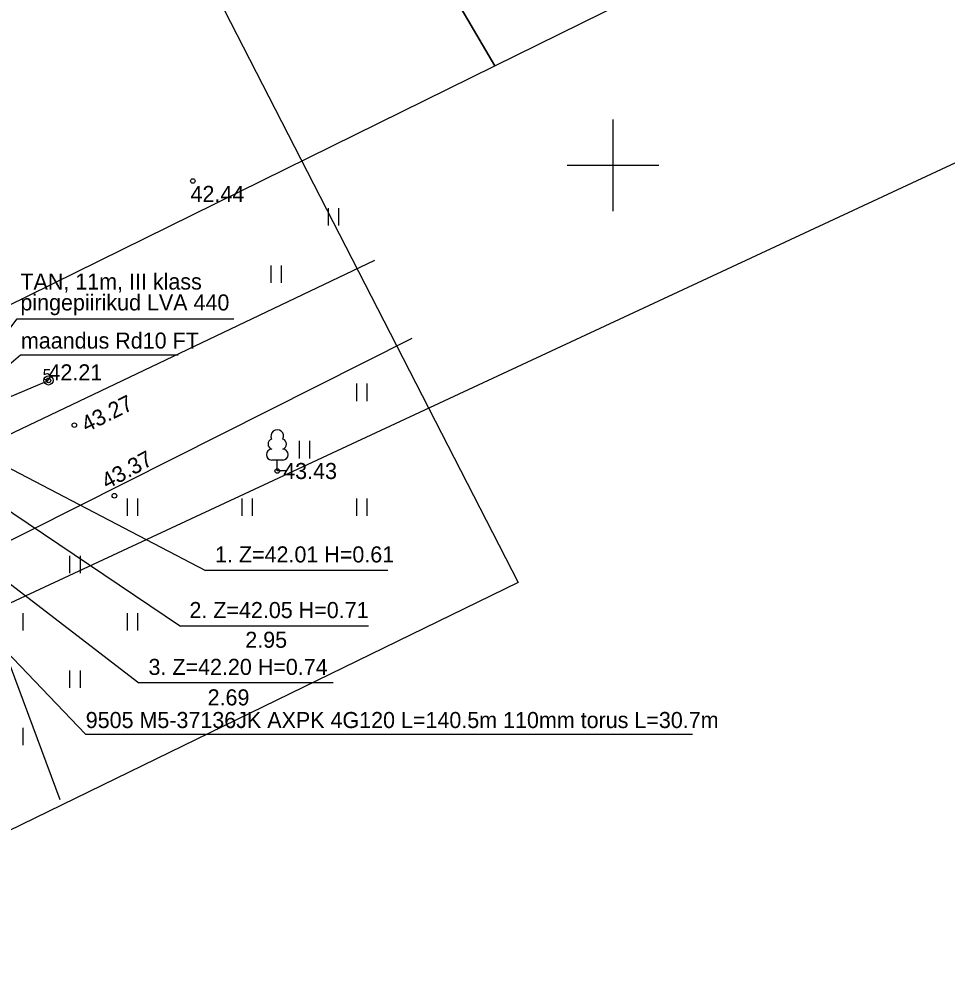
# Model space of a CAD drawing. Extents: x 642747 to 644424, y 6457048 to 6458238.
# Drawn here: x 643724.11 to 643764.56, y 6457765.19 to 6457806.38 of the extents above; entities that cross this region are included whole.
import ezdxf

# ---------------------------------------------------------------- set-up
doc = ezdxf.new("R2010")
doc.units = 0
for name, color, linetype in [('ABIJOONIS', 7, 'Continuous'), ('HALJASTUS', 7, 'Continuous'), ('JOONSIDE', 7, 'Continuous'), ('KOORDPUNKT', 7, 'Continuous'), ('KORGUS', 7, 'Continuous'), ('MOOTKORG', 7, 'Continuous'), ('MOOTMPUNKT', 7, 'Continuous'), ('MOOTNR', 7, 'Continuous'), ('MOOTPIIR', 7, 'Continuous'), ('MPKAABEL', 7, 'Continuous'), ('PIIR', 7, 'Continuous'), ('POST', 7, 'Continuous'), ('PUU', 7, 'Continuous'), ('TEE', 7, 'Continuous'), ('VORK', 7, 'Continuous')]:
    doc.layers.add(name, color=color, linetype=linetype)

msp = doc.modelspace()

# ---------------------------------------------------------------- linework, layer by layer
at = {"layer": 'ABIJOONIS'}
for points in [[(643720.402, 6457788.523), (643724.042, 6457793.305), (643733.478, 6457793.305)], [(643720.402, 6457788.523), (643724.183, 6457791.745), (643731.055, 6457791.745)], [(643714.392, 6457788.405), (643727.012, 6457775.208), (643753.469, 6457775.208)]]:
    msp.add_lwpolyline(points, dxfattribs=at)
at = {"layer": 'HALJASTUS'}
for p, q in [((643737.585, 6457798.137), (643737.585, 6457797.376)), ((643738.04, 6457798.137), (643738.04, 6457797.376)), ((643735.085, 6457795.637), (643735.085, 6457794.876)), ((643735.54, 6457795.637), (643735.54, 6457794.876)), ((643738.824, 6457790.486), (643738.824, 6457789.725)), ((643739.279, 6457790.486), (643739.279, 6457789.725)), ((643736.324, 6457787.986), (643736.324, 6457787.225)), ((643736.779, 6457787.986), (643736.779, 6457787.225)), ((643728.824, 6457785.486), (643728.824, 6457784.725)), ((643729.279, 6457785.486), (643729.279, 6457784.725)), ((643733.824, 6457785.486), (643733.824, 6457784.725)), ((643734.279, 6457785.486), (643734.279, 6457784.725)), ((643738.824, 6457785.486), (643738.824, 6457784.725)), ((643739.279, 6457785.486), (643739.279, 6457784.725)), ((643726.324, 6457782.986), (643726.324, 6457782.225)), ((643726.779, 6457782.986), (643726.779, 6457782.225)), ((643724.279, 6457780.486), (643724.279, 6457779.725)), ((643728.824, 6457780.486), (643728.824, 6457779.725)), ((643729.279, 6457780.486), (643729.279, 6457779.725)), ((643726.324, 6457777.986), (643726.324, 6457777.225)), ((643726.779, 6457777.986), (643726.779, 6457777.225)), ((643724.279, 6457775.486), (643724.279, 6457774.725))]:
    msp.add_line(p, q, dxfattribs=at)
at = {"layer": 'KOORDPUNKT'}
for p, q in [((643717.509, 6457789.105), (643731.159, 6457779.92)), ((643714.881, 6457788.554), (643729.341, 6457777.443)), ((643720.402, 6457788.523), (643732.24, 6457782.345)), ((643740.185, 6457782.345), (643732.24, 6457782.345)), ((643739.349, 6457779.92), (643731.159, 6457779.92)), ((643737.81, 6457777.443), (643729.341, 6457777.443))]:
    msp.add_line(p, q, dxfattribs=at)
at = {"layer": 'KORGUS'}
for centre in [(643731.692, 6457799.316), (643726.529, 6457788.676), (643735.371, 6457786.679), (643728.275, 6457785.601)]:
    msp.add_circle(centre, 0.1, dxfattribs=at)
at = {"layer": 'MOOTMPUNKT'}
msp.add_circle((643725.4, 6457790.626), 0.1, dxfattribs=at)
at = {"layer": 'MOOTPIIR'}
msp.add_lwpolyline([(643569.511, 6457761.345), (643609.999, 6457780.272), (643623.002, 6457757.205), (643653.442, 6457772.879), (643626.253, 6457810.732), (643660.83, 6457826.11), (643636.745, 6457869.286), (643611.92, 6457861.005), (643591.75, 6457893.609), (643688.463, 6457893.609), (643745.87, 6457781.825), (643604.87, 6457713.093), (643587.095, 6457718.169)], close=True, dxfattribs=at)
at = {"layer": 'MPKAABEL'}
msp.add_lwpolyline([(643720.402, 6457788.523), (643719.952, 6457788.314), (643725.896, 6457772.363)], dxfattribs=at)
at = {"layer": 'PIIR'}
for points in [[(643712.96, 6457950.94), (643656.99, 6457923.9), (643720.49, 6457792.34), (643744.85, 6457804.34), (643714.09, 6457856.73), (643713.46, 6457858.15), (643748.76, 6457875.47), (643747.93, 6457877.76)], [(643714.09, 6457856.73), (643744.85, 6457804.34), (643775.99, 6457819.67), (643749.72, 6457873.72), (643748.76, 6457875.47), (643713.46, 6457858.15)]]:
    msp.add_lwpolyline(points, close=True, dxfattribs=at)
msp.add_lwpolyline([(643947.12, 6457884.94), (643861.19, 6457845.01), (643781.71, 6457807.93), (643688.47, 6457764.51), (643652.37, 6457747), (643563.86, 6457704.02), (643410.76, 6457597.72)], dxfattribs=at)
at = {"layer": 'POST'}
msp.add_lwpolyline([(643720.402, 6457788.523), (643725.4, 6457790.626)], dxfattribs=at)
msp.add_circle((643725.4, 6457790.626), 0.2, dxfattribs=at)
at = {"layer": 'PUU'}
for p, q in [((643735.611, 6457787.154), (643735.131, 6457787.154)), ((643735.371, 6457786.679), (643735.371, 6457787.154)), ((643735.751, 6457786.679), (643735.371, 6457786.679))]:
    msp.add_line(p, q, dxfattribs=at)
for centre, radius, start, end in [((643735.371, 6457788.199), 0.277, 332.5799, 207.4201), ((643735.201, 6457787.852), 0.233, 109.0217, 253.1415), ((643735.541, 6457787.852), 0.233, 286.8508, 70.9859), ((643735.134, 6457787.392), 0.238, 90.0016, 269.3953), ((643735.609, 6457787.392), 0.238, 270.6047, 89.9984)]:
    msp.add_arc(centre, radius, start, end, dxfattribs=at)
at = {"layer": 'TEE'}
for points in [[(643739.616, 6457795.853), (643718.55, 6457785.815), (643716.591, 6457785.218)], [(643717.93, 6457780.169), (643720.398, 6457781.982), (643720.398, 6457781.982), (643741.244, 6457792.46)]]:
    msp.add_lwpolyline(points, dxfattribs=at)
at = {"layer": 'VORK'}
for p, q in [((643750, 6457802), (643750, 6457798)), ((643748, 6457800), (643752, 6457800))]:
    msp.add_line(p, q, dxfattribs=at)

# ---------------------------------------------------------------- texts
at = {"layer": 'ABIJOONIS'}
for s, p in [('TAN, 11m, III klass', (643724.177, 6457794.584)), ('pingepiirikud LVA 440', (643724.177, 6457793.674)), ('maandus Rd10 FT', (643724.2, 6457792.012)), ('9505 M5-37136JK AXPK 4G120 L=140.5m 110mm torus L=30.7m', (643727.025, 6457775.478))]:
    msp.add_text(s, height=0.7, dxfattribs=at).set_placement(p)
at = {"layer": 'JOONSIDE'}
for s, p in [('2.95', (643733.978, 6457778.975)), ('2.69', (643732.336, 6457776.465))]:
    msp.add_text(s, height=0.7, dxfattribs=at).set_placement(p)
at = {"layer": 'KOORDPUNKT'}
for s, p in [('1. Z=42.01 H=0.61', (643732.66, 6457782.695)), ('2. Z=42.05 H=0.71', (643731.544, 6457780.27)), ('3. Z=42.20 H=0.74', (643729.761, 6457777.793))]:
    msp.add_text(s, height=0.7, dxfattribs=at).set_placement(p)
at = {"layer": 'KORGUS'}
for s, p in [(' 42.44', (643731.332, 6457798.403)), (' 43.43', (643735.371, 6457786.329))]:
    msp.add_text(s, height=0.7, dxfattribs=at).set_placement(p)
for s, rotation, p in [(' 43.27', 26.479, (643726.825, 6457788.235)), (' 43.37', 28.5996, (643727.727, 6457785.74))]:
    msp.add_text(s, height=0.7, rotation=rotation, dxfattribs=at).set_placement(p)
at = {"layer": 'MOOTKORG'}
msp.add_text('42.21', height=0.7, dxfattribs=at).set_placement((643725.4, 6457790.626))
at = {"layer": 'MOOTNR'}
msp.add_text('5', height=0.5, dxfattribs=at).set_placement((643725.15, 6457790.626))

doc.saveas('drawing.dxf')
